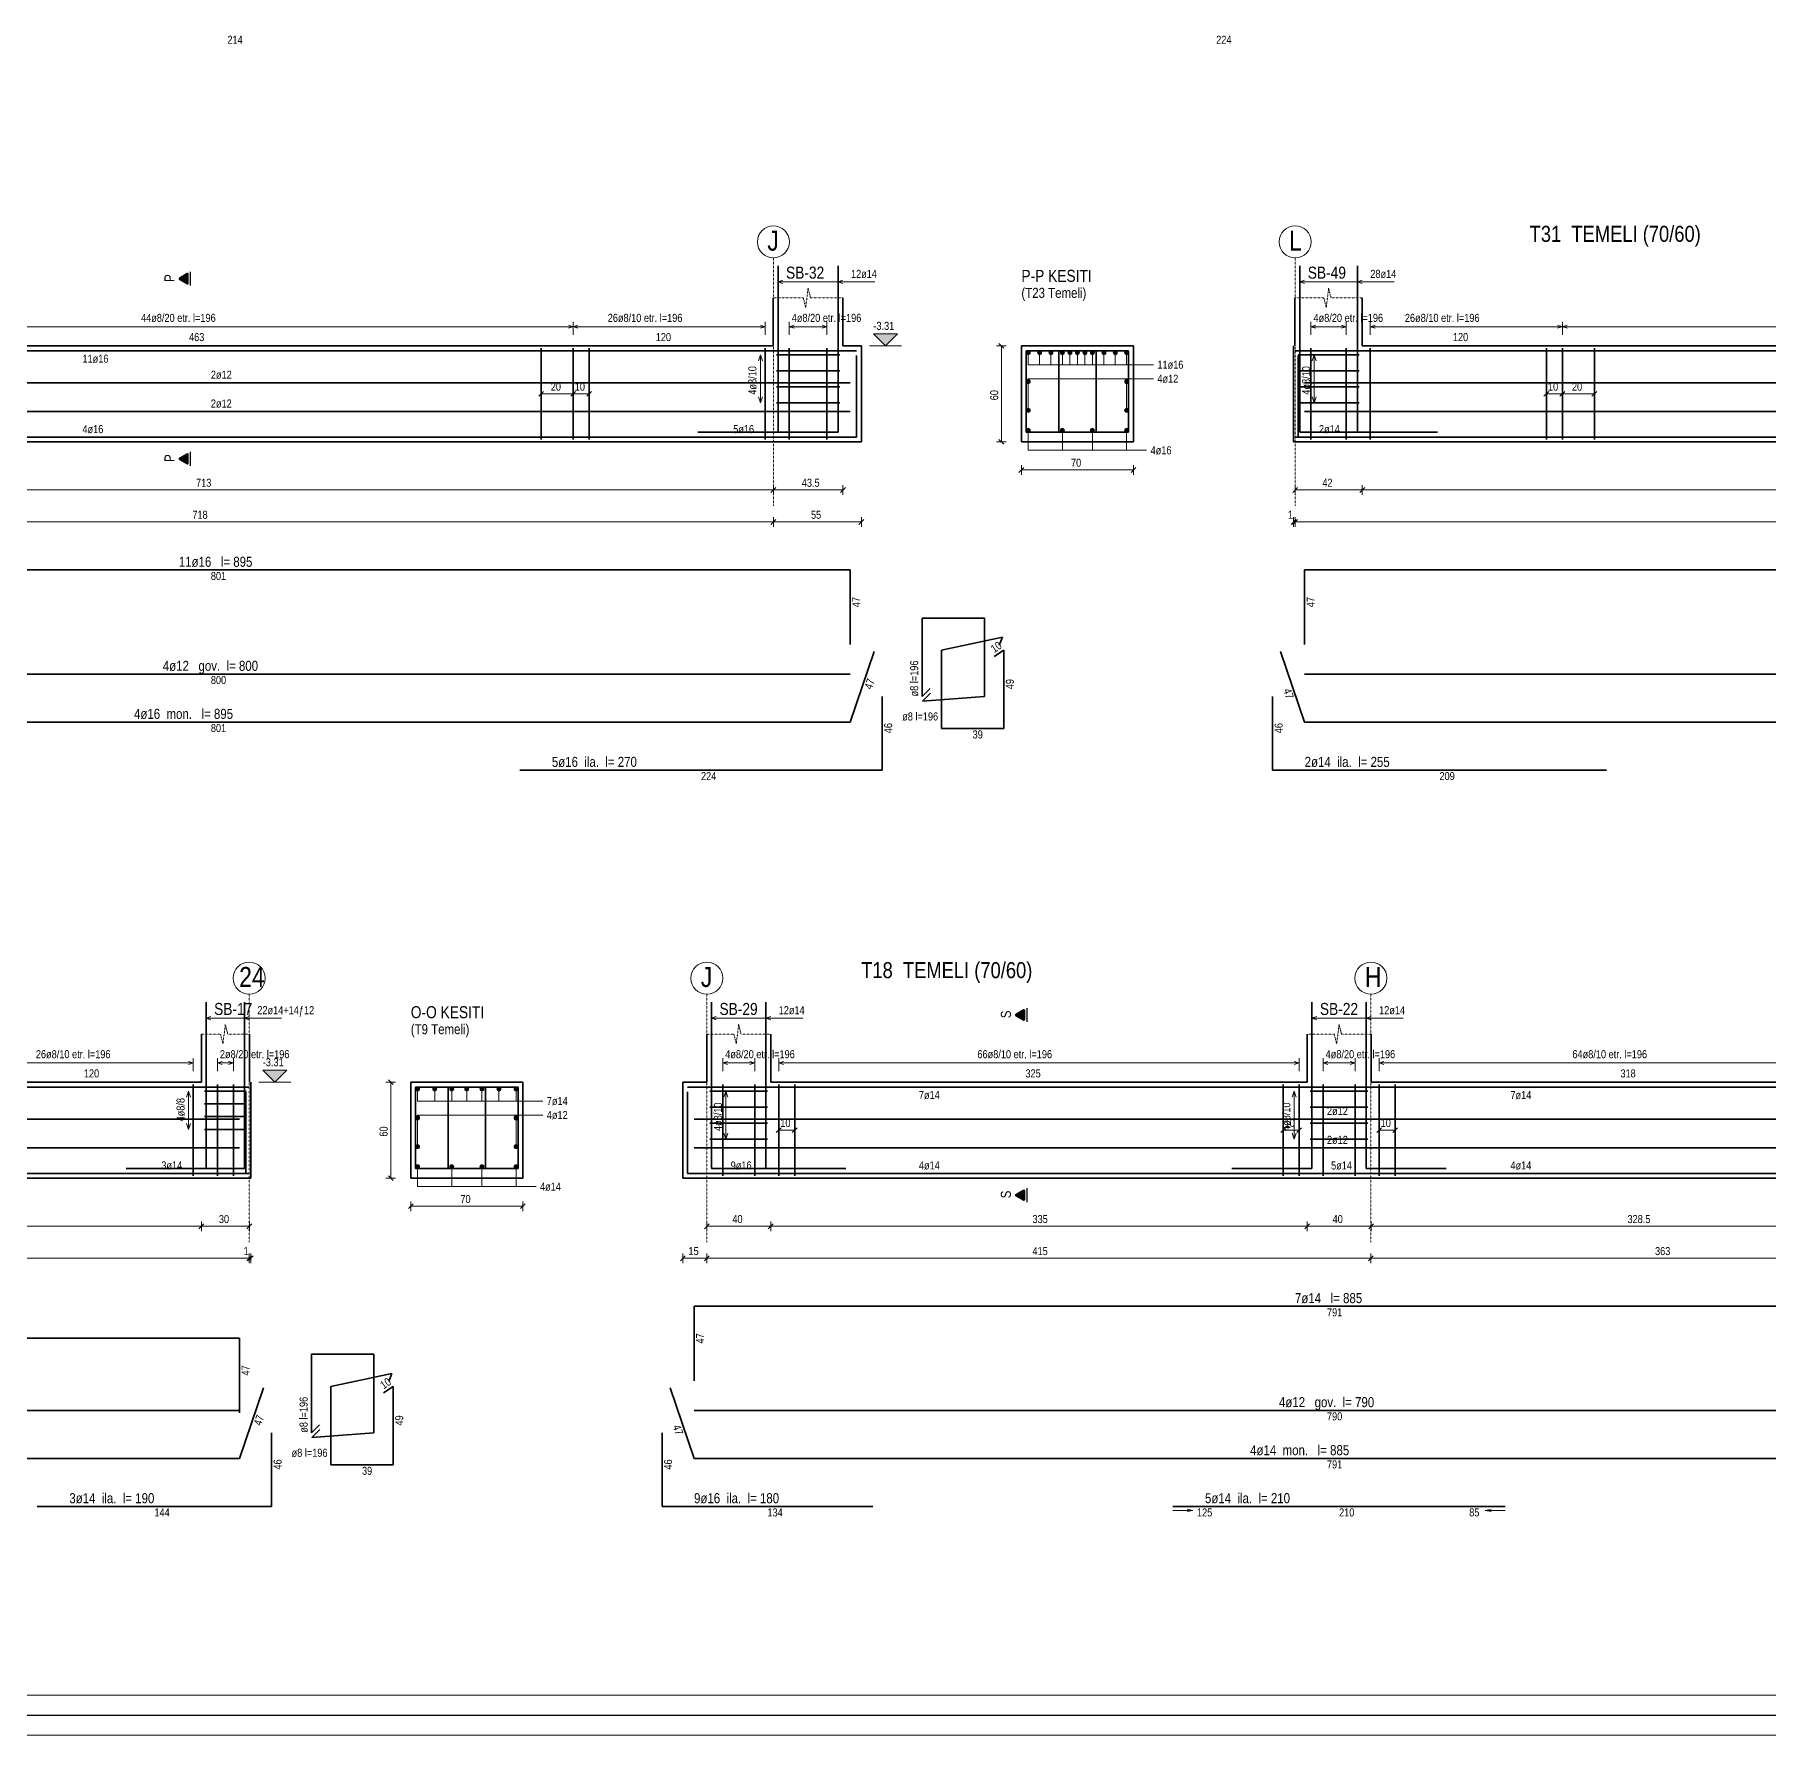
# Model space of a CAD drawing. Header units: millimetres. Extents: x -267 to 94375, y 6431 to 10838.
# Drawn here: x 29828 to 31994, y 6532 to 8657 of the extents above; entities that cross this region are included whole.
import ezdxf

# ---------------------------------------------------------------- set-up
doc = ezdxf.new("R2010")
doc.units = ezdxf.units.MM
doc.header["$LTSCALE"] = 0.0001
doc.linetypes.add('DASHED', pattern=[19.05, 12.7, -6.35])
for name, color, linetype, lineweight in [('AKS BALONU (BEYKENT)', 7, 'Continuous', 20), ('AKS CIZGISI (BEYKENT)', 252, 'DASHED', 20), ('AKS NO (BEYKENT)', 3, 'Continuous', 20), ('DONATI (BEYKENT)', 4, 'Continuous', 35), ('DONATI KESIT (BEYKENT)', 7, 'Continuous', 20), ('DONATI YAZISI (BEYKENT)', 3, 'Continuous', 20), ('FILIZ (BEYKENT)', 60, 'Continuous', 20), ('I.DONATI OKU (BEYKENT)', 160, 'Continuous', 20), ('KESIT ISMI (BEYKENT)', 6, 'Continuous', 20), ('KESIT SINIRI (BEYKENT)', 241, 'DASHED', 20), ('KESIT_(BEYKENT)', 151, 'Continuous', 25), ('KOLON ISMI (BEYKENT)', 91, 'Continuous', 20), ('KOT CIZGI (BEYKENT)', 120, 'Continuous', 20), ('KOT YAZI (BEYKENT)', 7, 'Continuous', 20), ('OLCU (BEYKENT)', 14, 'Continuous', 20), ('OLCU YAZISI (BEYKENT)', 7, 'Continuous', 20), ('REBAR_DET2', 1, 'Continuous', 20), ('SHEETSUMMARY-50', 152, 'Continuous', 20), ('SheetView', 40, 'Continuous', 20), ('SheetViewOut', 231, 'Continuous', 20), ('TEMEL (BEYKENT)', 2, 'Continuous', 35), ('TEMEL ISMI (BEYKENT)', 40, 'Continuous', 20)]:
    doc.layers.add(name, color=color, linetype=linetype, lineweight=lineweight)
doc.styles.add('KOT (BEYKENT)', font='')
doc.styles.add('OLCU (BEYKENT)', font='')
doc.styles.add('YAZI (BEYKENT)', font='')
doc.styles.get('KOT (BEYKENT)').set_extended_font_data('Bahnschrift Light Condensed')
doc.styles.get('OLCU (BEYKENT)').set_extended_font_data('Bahnschrift Light Condensed')
doc.styles.get('YAZI (BEYKENT)').set_extended_font_data('Bahnschrift Light Condensed')

msp = doc.modelspace()

# ---------------------------------------------------------------- hatches: boundary and pattern name
at = {"layer": 'DONATI KESIT (BEYKENT)', "lineweight": 30}
h = msp.add_hatch(color=256, dxfattribs=at)
h.dxf.hatch_style = 1
h.paths.add_polyline_path([(31066.94, 8259.33, 1), (31071.94, 8259.33, 1)])
h = msp.add_hatch(color=256, dxfattribs=at)
h.dxf.hatch_style = 1
h.paths.add_polyline_path([(31081.16, 8259.33, 1), (31086.16, 8259.33, 1)])
h = msp.add_hatch(color=256, dxfattribs=at)
h.dxf.hatch_style = 1
h.paths.add_polyline_path([(31095.39, 8259.33, 1), (31100.39, 8259.33, 1)])
h = msp.add_hatch(color=256, dxfattribs=at)
h.dxf.hatch_style = 1
h.paths.add_polyline_path([(31109.61, 8259.33, 1), (31114.61, 8259.33, 1)])
h = msp.add_hatch(color=256, dxfattribs=at)
h.dxf.hatch_style = 1
h.paths.add_polyline_path([(31119.03, 8259.33, 1), (31124.03, 8259.33, 1)])
h = msp.add_hatch(color=256, dxfattribs=at)
h.dxf.hatch_style = 1
h.paths.add_polyline_path([(31128.44, 8259.33, 1), (31133.44, 8259.33, 1)])
h = msp.add_hatch(color=256, dxfattribs=at)
h.dxf.hatch_style = 1
h.paths.add_polyline_path([(31137.86, 8259.33, 1), (31142.86, 8259.33, 1)])
h = msp.add_hatch(color=256, dxfattribs=at)
h.dxf.hatch_style = 1
h.paths.add_polyline_path([(31147.28, 8259.33, 1), (31152.28, 8259.33, 1)])
h = msp.add_hatch(color=256, dxfattribs=at)
h.dxf.hatch_style = 1
h.paths.add_polyline_path([(31161.49, 8259.33, 1), (31166.49, 8259.33, 1)])
h = msp.add_hatch(color=256, dxfattribs=at)
h.dxf.hatch_style = 1
h.paths.add_polyline_path([(31175.72, 8259.33, 1), (31180.72, 8259.33, 1)])
h = msp.add_hatch(color=256, dxfattribs=at)
h.dxf.hatch_style = 1
h.paths.add_polyline_path([(31189.94, 8259.33, 1), (31194.94, 8259.33, 1)])
h = msp.add_hatch(color=256, dxfattribs=at)
h.dxf.hatch_style = 1
h.paths.add_polyline_path([(31066.94, 8223.33, 1), (31071.94, 8223.33, 1)])
h = msp.add_hatch(color=256, dxfattribs=at)
h.dxf.hatch_style = 1
h.paths.add_polyline_path([(31189.94, 8223.33, 1), (31194.94, 8223.33, 1)])
h = msp.add_hatch(color=256, dxfattribs=at)
h.dxf.hatch_style = 1
h.paths.add_polyline_path([(31066.94, 8187.33, 1), (31071.94, 8187.33, 1)])
h = msp.add_hatch(color=256, dxfattribs=at)
h.dxf.hatch_style = 1
h.paths.add_polyline_path([(31189.94, 8187.33, 1), (31194.94, 8187.33, 1)])
h = msp.add_hatch(color=256, dxfattribs=at)
h.dxf.hatch_style = 1
h.paths.add_polyline_path([(31066.94, 8162.33, 1), (31071.94, 8162.33, 1)])
h = msp.add_hatch(color=256, dxfattribs=at)
h.dxf.hatch_style = 1
h.paths.add_polyline_path([(31109.61, 8162.33, 1), (31114.61, 8162.33, 1)])
h = msp.add_hatch(color=256, dxfattribs=at)
h.dxf.hatch_style = 1
h.paths.add_polyline_path([(31147.28, 8162.33, 1), (31152.28, 8162.33, 1)])
h = msp.add_hatch(color=256, dxfattribs=at)
h.dxf.hatch_style = 1
h.paths.add_polyline_path([(31189.94, 8162.33, 1), (31194.94, 8162.33, 1)])
h = msp.add_hatch(color=256, dxfattribs=at)
h.dxf.hatch_style = 1
h.paths.add_polyline_path([(30303.79, 7339.33, 1), (30308.79, 7339.33, 1)])
h = msp.add_hatch(color=256, dxfattribs=at)
h.dxf.hatch_style = 1
h.paths.add_polyline_path([(30325.12, 7339.33, 1), (30330.12, 7339.33, 1)])
h = msp.add_hatch(color=256, dxfattribs=at)
h.dxf.hatch_style = 1
h.paths.add_polyline_path([(30346.45, 7339.33, 1), (30351.45, 7339.33, 1)])
h = msp.add_hatch(color=256, dxfattribs=at)
h.dxf.hatch_style = 1
h.paths.add_polyline_path([(30365.29, 7339.33, 1), (30370.29, 7339.33, 1)])
h = msp.add_hatch(color=256, dxfattribs=at)
h.dxf.hatch_style = 1
h.paths.add_polyline_path([(30384.12, 7339.33, 1), (30389.12, 7339.33, 1)])
h = msp.add_hatch(color=256, dxfattribs=at)
h.dxf.hatch_style = 1
h.paths.add_polyline_path([(30405.45, 7339.33, 1), (30410.45, 7339.33, 1)])
h = msp.add_hatch(color=256, dxfattribs=at)
h.dxf.hatch_style = 1
h.paths.add_polyline_path([(30426.79, 7339.33, 1), (30431.79, 7339.33, 1)])
h = msp.add_hatch(color=256, dxfattribs=at)
h.dxf.hatch_style = 1
h.paths.add_polyline_path([(30303.79, 7303.33, 1), (30308.79, 7303.33, 1)])
h = msp.add_hatch(color=256, dxfattribs=at)
h.dxf.hatch_style = 1
h.paths.add_polyline_path([(30426.79, 7303.33, 1), (30431.79, 7303.33, 1)])
h = msp.add_hatch(color=256, dxfattribs=at)
h.dxf.hatch_style = 1
h.paths.add_polyline_path([(30303.79, 7267.33, 1), (30308.79, 7267.33, 1)])
h = msp.add_hatch(color=256, dxfattribs=at)
h.dxf.hatch_style = 1
h.paths.add_polyline_path([(30426.79, 7267.33, 1), (30431.79, 7267.33, 1)])
h = msp.add_hatch(color=256, dxfattribs=at)
h.dxf.hatch_style = 1
h.paths.add_polyline_path([(30303.79, 7242.33, 1), (30308.79, 7242.33, 1)])
h = msp.add_hatch(color=256, dxfattribs=at)
h.dxf.hatch_style = 1
h.paths.add_polyline_path([(30346.45, 7242.33, 1), (30351.45, 7242.33, 1)])
h = msp.add_hatch(color=256, dxfattribs=at)
h.dxf.hatch_style = 1
h.paths.add_polyline_path([(30384.12, 7242.33, 1), (30389.12, 7242.33, 1)])
h = msp.add_hatch(color=256, dxfattribs=at)
h.dxf.hatch_style = 1
h.paths.add_polyline_path([(30426.79, 7242.33, 1), (30431.79, 7242.33, 1)])
at = {"layer": 'KESIT_(BEYKENT)'}
h = msp.add_hatch(color=256, dxfattribs=at)
h.dxf.hatch_style = 1
h.paths.add_polyline_path([(30019.67, 8357.23, 0.5773503), (30018.17, 8358.1), (30008.67, 8352.61, 0.5773503), (30008.67, 8350.88), (30018.17, 8345.39, 0.5773503), (30019.67, 8346.26)])
h = msp.add_hatch(color=256, dxfattribs=at)
h.dxf.hatch_style = 1
h.paths.add_polyline_path([(30019.67, 8132.23, 0.5773503), (30018.17, 8133.1), (30008.67, 8127.61, 0.5773503), (30008.67, 8125.88), (30018.17, 8120.39, 0.5773503), (30019.67, 8121.26)])
h = msp.add_hatch(color=256, dxfattribs=at)
h.dxf.hatch_style = 1
h.paths.add_polyline_path([(31065.03, 7437.23, 0.5773503), (31063.53, 7438.1), (31054.03, 7432.61, 0.5773503), (31054.03, 7430.88), (31063.53, 7425.39, 0.5773503), (31065.03, 7426.26)])
h = msp.add_hatch(color=256, dxfattribs=at)
h.dxf.hatch_style = 1
h.paths.add_polyline_path([(31065.03, 7212.23, 0.5773503), (31063.53, 7213.1), (31054.03, 7207.61, 0.5773503), (31054.03, 7205.88), (31063.53, 7200.39, 0.5773503), (31065.03, 7201.26)])
at = {"layer": 'KOT CIZGI (BEYKENT)'}
for points in [[(30905.94, 8282.83), (30875.94, 8282.83), (30890.94, 8267.83)], [(30142.79, 7362.83), (30112.79, 7362.83), (30127.79, 7347.83)]]:
    msp.add_hatch(color=256, dxfattribs=at).paths.add_polyline_path(points)

# ---------------------------------------------------------------- linework, layer by layer
at = {"layer": 'AKS BALONU (BEYKENT)'}
for centre in [(30750.94, 8397.83), (31403.04, 8397.83), (30095.79, 7477.83), (30667.79, 7477.83), (31497.79, 7477.83)]:
    msp.add_circle(centre, 20, dxfattribs=at)
at = {"layer": 'AKS CIZGISI (BEYKENT)'}
for p, q in [((30750.94, 8377.83), (30750.94, 8067.83)), ((31403.04, 8377.83), (31403.04, 8067.83)), ((30095.79, 7457.83), (30095.79, 7147.83)), ((30667.79, 7457.83), (30667.79, 7147.83)), ((31497.79, 7457.83), (31497.79, 7147.83))]:
    msp.add_line(p, q, dxfattribs=at)
at = {"layer": 'DONATI (BEYKENT)'}
for p, q in [((30756.74, 8159.83), (30756.74, 8367.83)), ((30831.94, 8159.83), (30831.94, 8367.83)), ((31408.85, 8159.83), (31408.85, 8367.83)), ((31481.05, 8159.83), (31481.05, 8367.83)), ((29240.79, 8261.83), (30854.94, 8261.83)), ((30460.74, 8264.83), (30460.74, 8150.83)), ((30500.74, 8264.83), (30500.74, 8150.83)), ((30520.74, 8264.83), (30520.74, 8150.83)), ((30740.74, 8264.83), (30740.74, 8150.83)), ((30754.74, 8256.83), (30833.94, 8256.83)), ((30770.74, 8264.83), (30770.74, 8150.83)), ((30817.94, 8264.83), (30817.94, 8150.83)), ((30854.94, 8153.83), (30854.94, 8255.83)), ((31066.94, 8261.83), (31194.94, 8261.83)), ((31066.94, 8159.83), (31066.94, 8261.83)), ((31107.57, 8159.83), (31107.57, 8261.83)), ((31154.19, 8159.83), (31154.19, 8261.83)), ((31194.94, 8261.83), (31194.94, 8159.83)), ((31403.04, 8261.83), (32971.18, 8261.83)), ((31406.85, 8256.83), (31483.05, 8256.83)), ((31406.94, 8153.83), (31406.94, 8255.83)), ((31422.85, 8264.83), (31422.85, 8150.83)), ((31467.05, 8264.83), (31467.05, 8150.83)), ((31497.05, 8264.83), (31497.05, 8150.83)), ((31717.04, 8264.83), (31717.04, 8150.83)), ((31737.05, 8264.83), (31737.05, 8150.83)), ((31777.05, 8264.83), (31777.05, 8150.83)), ((30754.74, 8236.83), (30833.94, 8236.83)), ((31406.85, 8236.83), (31483.05, 8236.83)), ((29248.79, 8221.83), (30846.94, 8221.83)), ((30754.74, 8216.83), (30833.94, 8216.83)), ((31406.85, 8216.83), (31483.05, 8216.83)), ((31414.94, 8221.83), (32963.18, 8221.83)), ((30754.74, 8196.83), (30833.94, 8196.83)), ((31406.85, 8196.83), (31483.05, 8196.83)), ((29248.79, 8185.83), (30846.94, 8185.83)), ((31414.94, 8185.83), (32963.18, 8185.83)), ((29240.79, 8153.83), (30854.94, 8153.83)), ((30656.74, 8159.83), (30831.94, 8159.83)), ((31194.94, 8159.83), (31066.94, 8159.83)), ((31403.04, 8153.83), (32971.18, 8153.83)), ((31581.05, 8159.83), (31408.85, 8159.83)), ((29248.79, 7987.83), (30846.94, 7987.83)), ((30846.94, 7987.83), (30846.94, 7894.75)), ((31414.94, 7987.83), (31414.94, 7894.75)), ((31414.94, 7987.83), (32963.18, 7987.83)), ((30936.94, 7927.83), (30936.94, 7829.83)), ((30936.94, 7927.83), (31014.94, 7927.83)), ((31014.94, 7829.83), (31014.94, 7927.83)), ((30960.94, 7887.83), (31037.35, 7903.83)), ((30960.94, 7887.83), (30960.94, 7789.83)), ((31026.94, 7879.83), (31038.94, 7887.83)), ((31033.35, 7893.83), (31037.35, 7903.83)), ((31038.94, 7789.83), (31038.94, 7887.83)), ((30846.94, 7797.83), (30876.94, 7885.94)), ((31384.94, 7885.94), (31414.94, 7797.83)), ((29248.79, 7857.83), (30846.94, 7857.83)), ((31414.94, 7857.83), (32963.18, 7857.83)), ((30886.94, 7829.83), (30886.94, 7737.83)), ((30946.94, 7839.83), (30936.94, 7829.83)), ((30947.17, 7833.83), (30937.17, 7823.83)), ((31014.94, 7829.83), (30937.17, 7823.83)), ((31374.94, 7829.83), (31374.94, 7737.83)), ((29248.79, 7797.83), (30846.94, 7797.83)), ((31038.94, 7789.83), (30960.94, 7789.83)), ((31414.94, 7797.83), (32963.18, 7797.83)), ((30886.94, 7737.83), (30434.08, 7737.83)), ((31374.94, 7737.83), (31792.03, 7737.83)), ((30041.99, 7239.83), (30041.99, 7447.83)), ((30089.99, 7239.83), (30089.99, 7447.83)), ((30673.59, 7239.83), (30673.59, 7447.83)), ((30741.59, 7239.83), (30741.59, 7447.83)), ((31423.99, 7239.83), (31423.99, 7447.83)), ((31491.99, 7239.83), (31491.99, 7447.83)), ((27921.11, 7341.83), (30095.79, 7341.83)), ((30025.99, 7344.83), (30025.99, 7230.83)), ((30039.99, 7336.83), (30091.99, 7336.83)), ((30055.99, 7344.83), (30055.99, 7230.83)), ((30075.99, 7344.83), (30075.99, 7230.83)), ((30091.79, 7233.83), (30091.79, 7335.83)), ((30303.79, 7341.83), (30431.79, 7341.83)), ((30303.79, 7239.83), (30303.79, 7341.83)), ((30344.41, 7239.83), (30344.41, 7341.83)), ((30391.04, 7239.83), (30391.04, 7341.83)), ((30431.79, 7341.83), (30431.79, 7239.83)), ((30643.79, 7341.83), (32241.93, 7341.83)), ((30643.79, 7233.83), (30643.79, 7335.83)), ((30671.59, 7336.83), (30743.59, 7336.83)), ((30687.59, 7344.83), (30687.59, 7230.83)), ((30727.59, 7344.83), (30727.59, 7230.83)), ((30757.59, 7344.83), (30757.59, 7230.83)), ((30777.59, 7344.83), (30777.59, 7230.83)), ((31387.99, 7344.83), (31387.99, 7230.83)), ((31407.99, 7344.83), (31407.99, 7230.83)), ((31421.99, 7336.83), (31493.99, 7336.83)), ((31437.99, 7344.83), (31437.99, 7230.83)), ((31477.99, 7344.83), (31477.99, 7230.83)), ((31507.99, 7344.83), (31507.99, 7230.83)), ((31527.99, 7344.83), (31527.99, 7230.83)), ((30039.99, 7320.83), (30091.99, 7320.83)), ((30039.99, 7304.83), (30091.99, 7304.83)), ((30671.59, 7316.83), (30743.59, 7316.83)), ((31421.99, 7316.83), (31493.99, 7316.83)), ((27929.11, 7301.83), (30083.79, 7301.83)), ((30039.99, 7288.83), (30091.99, 7288.83)), ((30651.79, 7301.83), (32233.93, 7301.83)), ((30671.59, 7296.83), (30743.59, 7296.83)), ((31421.99, 7296.83), (31493.99, 7296.83)), ((27929.11, 7265.83), (30083.79, 7265.83)), ((30651.79, 7265.83), (32233.93, 7265.83)), ((30671.59, 7276.83), (30743.59, 7276.83)), ((31421.99, 7276.83), (31493.99, 7276.83)), ((29941.99, 7239.83), (30089.99, 7239.83)), ((30431.79, 7239.83), (30303.79, 7239.83)), ((30841.59, 7239.83), (30673.59, 7239.83)), ((31323.99, 7239.83), (31423.99, 7239.83)), ((31591.99, 7239.83), (31491.99, 7239.83)), ((27921.11, 7233.83), (30095.79, 7233.83)), ((30643.79, 7233.83), (32241.93, 7233.83)), ((30651.79, 7067.83), (30651.79, 6974.75)), ((30651.79, 7067.83), (32233.93, 7067.83)), ((28940, 7027.83), (30083.79, 7027.83)), ((30083.79, 7027.83), (30083.79, 6934.75)), ((30173.79, 7007.83), (30173.79, 6909.83)), ((30173.79, 7007.83), (30251.79, 7007.83)), ((30251.79, 6909.83), (30251.79, 7007.83)), ((30197.79, 6967.83), (30274.2, 6983.83)), ((30270.2, 6973.83), (30274.2, 6983.83)), ((30083.79, 6877.83), (30113.79, 6965.94)), ((30197.79, 6967.83), (30197.79, 6869.83)), ((30263.79, 6959.83), (30275.79, 6967.83)), ((30275.79, 6869.83), (30275.79, 6967.83)), ((30621.79, 6965.94), (30651.79, 6877.83)), ((27929.11, 6937.83), (30083.79, 6937.83)), ((30651.79, 6937.83), (32233.93, 6937.83)), ((30183.79, 6919.83), (30173.79, 6909.83)), ((30184.02, 6913.83), (30174.02, 6903.83)), ((30123.79, 6909.83), (30123.79, 6817.83)), ((30251.79, 6909.83), (30174.02, 6903.83)), ((30611.79, 6909.83), (30611.79, 6817.83)), ((27929.11, 6877.83), (30083.79, 6877.83)), ((30275.79, 6869.83), (30197.79, 6869.83)), ((30651.79, 6877.83), (32233.93, 6877.83)), ((30123.79, 6817.83), (29830.99, 6817.83)), ((30611.79, 6817.83), (30875.19, 6817.83)), ((31250.39, 6817.83), (31665.59, 6817.83))]:
    msp.add_line(p, q, dxfattribs=at)
at = {"layer": 'DONATI KESIT (BEYKENT)'}
for centre in [(31069.44, 8259.33), (31083.66, 8259.33), (31097.89, 8259.33), (31112.11, 8259.33), (31121.53, 8259.33), (31130.94, 8259.33), (31140.36, 8259.33), (31149.78, 8259.33), (31163.99, 8259.33), (31178.22, 8259.33), (31192.44, 8259.33), (31069.44, 8223.33), (31192.44, 8223.33), (31069.44, 8187.33), (31192.44, 8187.33), (31069.44, 8162.33), (31112.11, 8162.33), (31149.78, 8162.33), (31192.44, 8162.33), (30306.29, 7339.33), (30327.62, 7339.33), (30348.95, 7339.33), (30367.79, 7339.33), (30386.62, 7339.33), (30407.95, 7339.33), (30429.29, 7339.33), (30306.29, 7303.33), (30429.29, 7303.33), (30306.29, 7267.33), (30429.29, 7267.33), (30306.29, 7242.33), (30348.95, 7242.33), (30386.62, 7242.33), (30429.29, 7242.33)]:
    msp.add_circle(centre, 2.5, dxfattribs=at)
at = {"layer": 'I.DONATI OKU (BEYKENT)'}
for p, q in [((30756.74, 8347.83), (30762.74, 8349.83)), ((30756.74, 8347.83), (30877.94, 8347.83)), ((30756.74, 8347.83), (30762.74, 8345.83)), ((30831.94, 8347.83), (30837.94, 8349.83)), ((30831.94, 8347.83), (30837.94, 8345.83)), ((31408.85, 8347.83), (31414.85, 8349.83)), ((31408.85, 8347.83), (31527.04, 8347.83)), ((31408.85, 8347.83), (31414.85, 8345.83)), ((31481.05, 8347.83), (31487.04, 8349.83)), ((31481.05, 8347.83), (31487.04, 8345.83)), ((29334.11, 8291.83), (30740.74, 8291.83)), ((30494.74, 8293.83), (30506.74, 8289.83)), ((30494.74, 8289.83), (30506.74, 8293.83)), ((30500.74, 8297.83), (30500.74, 8281.83)), ((30740.74, 8291.83), (30734.74, 8293.83)), ((30740.74, 8291.83), (30734.74, 8289.83)), ((30740.74, 8297.83), (30740.74, 8281.83)), ((30770.74, 8297.83), (30770.74, 8281.83)), ((30770.74, 8291.83), (30776.74, 8293.83)), ((30770.74, 8291.83), (30817.94, 8291.83)), ((30770.74, 8291.83), (30776.74, 8289.83)), ((30817.94, 8291.83), (30811.94, 8293.83)), ((30817.94, 8291.83), (30811.94, 8289.83)), ((30817.94, 8297.83), (30817.94, 8281.83)), ((31422.85, 8297.83), (31422.85, 8281.83)), ((31422.85, 8291.83), (31428.85, 8293.83)), ((31422.85, 8291.83), (31467.05, 8291.83)), ((31422.85, 8291.83), (31428.85, 8289.83)), ((31467.05, 8291.83), (31461.05, 8293.83)), ((31467.05, 8291.83), (31461.05, 8289.83)), ((31467.05, 8297.83), (31467.05, 8281.83)), ((31497.05, 8297.83), (31497.05, 8281.83)), ((31497.05, 8291.83), (31503.04, 8293.83)), ((31497.05, 8291.83), (32856.98, 8291.83)), ((31497.05, 8291.83), (31503.04, 8289.83)), ((31731.04, 8293.83), (31743.04, 8289.83)), ((31731.04, 8289.83), (31743.04, 8293.83)), ((31737.05, 8297.83), (31737.05, 8281.83)), ((30734.74, 8256.83), (30732.24, 8249.33)), ((30734.74, 8256.83), (30734.74, 8196.83)), ((30734.74, 8256.83), (30737.24, 8249.33)), ((31069.44, 8259.33), (31069.44, 8244.33)), ((31083.66, 8259.33), (31083.66, 8244.33)), ((31097.89, 8259.33), (31097.89, 8244.33)), ((31112.11, 8259.33), (31112.11, 8244.33)), ((31121.53, 8259.33), (31121.53, 8244.33)), ((31130.94, 8259.33), (31130.94, 8244.33)), ((31140.36, 8259.33), (31140.36, 8244.33)), ((31149.78, 8259.33), (31149.78, 8244.33)), ((31163.99, 8259.33), (31163.99, 8244.33)), ((31178.22, 8259.33), (31178.22, 8244.33)), ((31192.44, 8259.33), (31192.44, 8244.33)), ((31426.85, 8256.83), (31424.35, 8249.33)), ((31426.85, 8256.83), (31426.85, 8196.83)), ((31426.85, 8256.83), (31429.34, 8249.33)), ((31069.44, 8244.33), (31225.94, 8244.33)), ((31069.44, 8187.33), (31069.44, 8226.83)), ((31069.44, 8226.83), (31225.94, 8226.83)), ((31192.44, 8187.33), (31192.44, 8226.83)), ((30734.74, 8196.83), (30732.24, 8204.33)), ((30734.74, 8196.83), (30737.24, 8204.33)), ((31426.85, 8196.83), (31424.35, 8204.33)), ((31426.85, 8196.83), (31429.34, 8204.33)), ((31069.44, 8162.33), (31069.44, 8137.33)), ((31112.11, 8162.33), (31112.11, 8137.33)), ((31149.78, 8162.33), (31149.78, 8137.33)), ((31192.44, 8162.33), (31192.44, 8137.33)), ((31069.44, 8137.33), (31217.44, 8137.33)), ((30041.99, 7427.83), (30047.99, 7429.83)), ((30041.99, 7427.83), (30135.99, 7427.83)), ((30041.99, 7427.83), (30047.99, 7425.83)), ((30089.99, 7427.83), (30095.99, 7429.83)), ((30089.99, 7427.83), (30095.99, 7425.83)), ((30673.59, 7427.83), (30679.59, 7429.83)), ((30673.59, 7427.83), (30787.59, 7427.83)), ((30673.59, 7427.83), (30679.59, 7425.83)), ((30741.59, 7427.83), (30747.59, 7429.83)), ((30741.59, 7427.83), (30747.59, 7425.83)), ((31423.99, 7427.83), (31429.99, 7429.83)), ((31423.99, 7427.83), (31537.99, 7427.83)), ((31423.99, 7427.83), (31429.99, 7425.83)), ((31491.99, 7427.83), (31497.99, 7429.83)), ((31491.99, 7427.83), (31497.99, 7425.83)), ((29066, 7371.83), (30025.99, 7371.83)), ((30025.99, 7371.83), (30019.99, 7373.83)), ((30025.99, 7371.83), (30019.99, 7369.83)), ((30025.99, 7377.83), (30025.99, 7361.83)), ((30055.99, 7377.83), (30055.99, 7361.83)), ((30055.99, 7371.83), (30061.99, 7373.83)), ((30055.99, 7371.83), (30075.99, 7371.83)), ((30055.99, 7371.83), (30061.99, 7369.83)), ((30075.99, 7371.83), (30069.99, 7373.83)), ((30075.99, 7371.83), (30069.99, 7369.83)), ((30075.99, 7377.83), (30075.99, 7361.83)), ((30687.59, 7377.83), (30687.59, 7361.83)), ((30687.59, 7371.83), (30693.59, 7373.83)), ((30687.59, 7371.83), (30727.59, 7371.83)), ((30687.59, 7371.83), (30693.59, 7369.83)), ((30727.59, 7371.83), (30721.59, 7373.83)), ((30727.59, 7371.83), (30721.59, 7369.83)), ((30727.59, 7377.83), (30727.59, 7361.83)), ((30757.59, 7377.83), (30757.59, 7361.83)), ((30757.59, 7371.83), (30763.59, 7373.83)), ((30757.59, 7371.83), (31407.99, 7371.83)), ((30757.59, 7371.83), (30763.59, 7369.83)), ((31407.99, 7371.83), (31401.99, 7373.83)), ((31407.99, 7371.83), (31401.99, 7369.83)), ((31407.99, 7377.83), (31407.99, 7361.83)), ((31437.99, 7377.83), (31437.99, 7361.83)), ((31437.99, 7371.83), (31443.99, 7373.83)), ((31437.99, 7371.83), (31477.99, 7371.83)), ((31437.99, 7371.83), (31443.99, 7369.83)), ((31477.99, 7371.83), (31471.99, 7373.83)), ((31477.99, 7371.83), (31471.99, 7369.83)), ((31477.99, 7377.83), (31477.99, 7361.83)), ((31507.99, 7377.83), (31507.99, 7361.83)), ((31507.99, 7371.83), (31513.99, 7373.83)), ((31507.99, 7371.83), (32144.93, 7371.83)), ((31507.99, 7371.83), (31513.99, 7369.83)), ((30019.99, 7336.83), (30017.49, 7329.33)), ((30019.99, 7336.83), (30019.99, 7288.83)), ((30019.99, 7336.83), (30022.49, 7329.33)), ((30306.29, 7339.33), (30306.29, 7324.33)), ((30306.29, 7324.33), (30462.79, 7324.33)), ((30327.62, 7339.33), (30327.62, 7324.33)), ((30348.95, 7339.33), (30348.95, 7324.33)), ((30367.79, 7339.33), (30367.79, 7324.33)), ((30386.62, 7339.33), (30386.62, 7324.33)), ((30407.95, 7339.33), (30407.95, 7324.33)), ((30429.29, 7339.33), (30429.29, 7324.33)), ((30691.59, 7336.83), (30689.09, 7329.33)), ((30691.59, 7336.83), (30691.59, 7276.83)), ((30691.59, 7336.83), (30694.09, 7329.33)), ((31401.99, 7336.83), (31399.49, 7329.33)), ((31401.99, 7336.83), (31401.99, 7276.83)), ((31401.99, 7336.83), (31404.49, 7329.33)), ((30306.29, 7267.33), (30306.29, 7306.83)), ((30306.29, 7306.83), (30462.79, 7306.83)), ((30429.29, 7267.33), (30429.29, 7306.83)), ((30019.99, 7288.83), (30017.49, 7296.33)), ((30019.99, 7288.83), (30022.49, 7296.33)), ((30691.59, 7276.83), (30689.09, 7284.33)), ((30691.59, 7276.83), (30694.09, 7284.33)), ((31401.99, 7276.83), (31399.49, 7284.33)), ((31401.99, 7276.83), (31404.49, 7284.33)), ((30306.29, 7242.33), (30306.29, 7217.33)), ((30348.95, 7242.33), (30348.95, 7217.33)), ((30386.62, 7242.33), (30386.62, 7217.33)), ((30429.29, 7242.33), (30429.29, 7217.33)), ((30306.29, 7217.33), (30454.29, 7217.33))]:
    msp.add_line(p, q, dxfattribs=at)
at = {"layer": 'KESIT SINIRI (BEYKENT)'}
for p, q in [((30750.74, 8327.83), (30788.34, 8327.83)), ((30788.34, 8327.83), (30791.34, 8315.83)), ((30791.34, 8315.83), (30794.34, 8339.83)), ((30794.34, 8339.83), (30797.34, 8327.83)), ((30797.34, 8327.83), (30837.94, 8327.83)), ((31402.84, 8327.83), (31438.95, 8327.83)), ((31438.95, 8327.83), (31441.95, 8315.83)), ((31441.95, 8315.83), (31444.94, 8339.83)), ((31444.94, 8339.83), (31447.95, 8327.83)), ((31447.95, 8327.83), (31487.04, 8327.83)), ((30062.99, 7395.83), (30065.99, 7419.83)), ((30065.99, 7419.83), (30068.99, 7407.83)), ((30704.59, 7395.83), (30707.59, 7419.83)), ((30707.59, 7419.83), (30710.59, 7407.83)), ((31454.99, 7395.83), (31457.99, 7419.83)), ((31457.99, 7419.83), (31460.99, 7407.83)), ((30035.99, 7407.83), (30059.99, 7407.83)), ((30059.99, 7407.83), (30062.99, 7395.83)), ((30068.99, 7407.83), (30095.99, 7407.83)), ((30667.59, 7407.83), (30701.59, 7407.83)), ((30701.59, 7407.83), (30704.59, 7395.83)), ((30710.59, 7407.83), (30747.59, 7407.83)), ((31417.99, 7407.83), (31451.99, 7407.83)), ((31451.99, 7407.83), (31454.99, 7395.83)), ((31460.99, 7407.83), (31497.99, 7407.83))]:
    msp.add_line(p, q, dxfattribs=at)
at = {"layer": 'KESIT_(BEYKENT)'}
for p, q in [((30022.17, 8360.41), (30022.17, 8343.09)), ((30022.17, 8135.41), (30022.17, 8118.09)), ((31067.53, 7440.41), (31067.53, 7423.09)), ((31067.53, 7215.41), (31067.53, 7198.08))]:
    msp.add_line(p, q, dxfattribs=at)
at = {"layer": 'KESIT_(BEYKENT)', "flags": 128}
for points in [[(30018.17, 8358.1), (30008.67, 8352.61, 0.5773503), (30008.67, 8350.88), (30018.17, 8345.39, 0.5773503), (30019.67, 8346.26), (30019.67, 8357.23, 0.5773503)], [(30018.17, 8133.1), (30008.67, 8127.61, 0.5773503), (30008.67, 8125.88), (30018.17, 8120.39, 0.5773503), (30019.67, 8121.26), (30019.67, 8132.23, 0.5773503)], [(31063.53, 7438.1), (31054.03, 7432.61, 0.5773503), (31054.03, 7430.88), (31063.53, 7425.39, 0.5773503), (31065.03, 7426.26), (31065.03, 7437.23, 0.5773503)], [(31063.53, 7213.1), (31054.03, 7207.61, 0.5773503), (31054.03, 7205.88), (31063.53, 7200.39, 0.5773503), (31065.03, 7201.26), (31065.03, 7212.23, 0.5773503)]]:
    msp.add_lwpolyline(points, format="xyb", close=True, dxfattribs=at)
at = {"layer": 'KOT CIZGI (BEYKENT)'}
for p, q in [((30875.94, 8282.83), (30905.94, 8282.83)), ((30890.94, 8267.83), (30875.94, 8282.83)), ((30890.94, 8267.83), (30905.94, 8282.83)), ((30870.94, 8267.83), (30910.94, 8267.83)), ((30107.79, 7347.83), (30147.79, 7347.83)), ((30112.79, 7362.83), (30142.79, 7362.83)), ((30127.79, 7347.83), (30112.79, 7362.83)), ((30127.79, 7347.83), (30142.79, 7362.83))]:
    msp.add_line(p, q, dxfattribs=at)
at = {"layer": 'OLCU (BEYKENT)'}
for p, q in [((31029.94, 8267.83), (31041.94, 8267.83)), ((31038.94, 8264.83), (31032.94, 8270.83)), ((31035.94, 8147.83), (31035.94, 8267.83)), ((30460.74, 8213.83), (30460.74, 8201.83)), ((30500.74, 8213.83), (30500.74, 8201.83)), ((31717.04, 8213.83), (31717.04, 8201.83)), ((31737.05, 8213.83), (31737.05, 8201.83)), ((30463.74, 8210.83), (30457.74, 8204.83)), ((30460.74, 8207.83), (30520.74, 8207.83)), ((30503.74, 8210.83), (30497.74, 8204.83)), ((30517.74, 8204.83), (30523.74, 8210.83)), ((31720.05, 8210.83), (31714.05, 8204.83)), ((31717.04, 8207.83), (31777.05, 8207.83)), ((31740.04, 8210.83), (31734.05, 8204.83)), ((31774.05, 8204.83), (31780.04, 8210.83)), ((31029.94, 8147.83), (31041.94, 8147.83)), ((31032.94, 8150.83), (31038.94, 8144.83)), ((31063.94, 8115.83), (31057.94, 8109.83)), ((31060.94, 8118.83), (31060.94, 8106.83)), ((31060.94, 8112.83), (31200.94, 8112.83)), ((31203.94, 8115.83), (31197.94, 8109.83)), ((31200.94, 8118.83), (31200.94, 8106.83)), ((29236.91, 8087.83), (30750.74, 8087.83)), ((30753.94, 8090.83), (30747.94, 8084.83)), ((30750.94, 8093.83), (30750.94, 8081.83)), ((30750.94, 8087.83), (30837.94, 8087.83)), ((30840.94, 8090.83), (30834.94, 8084.83)), ((30837.94, 8093.83), (30837.94, 8081.83)), ((31406.05, 8090.83), (31400.05, 8084.83)), ((31403.04, 8093.83), (31403.04, 8081.83)), ((31403.04, 8087.83), (32866.98, 8087.83)), ((31490.05, 8090.83), (31484.05, 8084.83)), ((31487.04, 8093.83), (31487.04, 8081.83)), ((29234.79, 8047.83), (30860.94, 8047.83)), ((30753.94, 8050.83), (30747.94, 8044.83)), ((30750.94, 8053.83), (30750.94, 8041.83)), ((30863.94, 8050.83), (30857.94, 8044.83)), ((30860.94, 8053.83), (30860.94, 8041.83)), ((31403.94, 8050.83), (31397.94, 8044.83)), ((31406.05, 8050.83), (31400.05, 8044.83)), ((31400.94, 8053.83), (31400.94, 8041.83)), ((31400.94, 8047.83), (32977.18, 8047.83)), ((31403.04, 8053.83), (31403.04, 8041.83)), ((30266.79, 7347.83), (30278.79, 7347.83)), ((30275.79, 7344.83), (30269.79, 7350.83)), ((30272.79, 7227.83), (30272.79, 7347.83)), ((30760.59, 7290.83), (30754.59, 7284.83)), ((30757.59, 7293.83), (30757.59, 7281.83)), ((30757.59, 7287.83), (30777.59, 7287.83)), ((30774.59, 7284.83), (30780.59, 7290.83)), ((31390.99, 7290.83), (31384.99, 7284.83)), ((31387.99, 7293.83), (31387.99, 7281.83)), ((31387.99, 7287.83), (31407.99, 7287.83)), ((31404.99, 7284.83), (31410.99, 7290.83)), ((31510.99, 7290.83), (31504.99, 7284.83)), ((31507.99, 7293.83), (31507.99, 7281.83)), ((31507.99, 7287.83), (31527.99, 7287.83)), ((31524.99, 7284.83), (31530.99, 7290.83)), ((30266.79, 7227.83), (30278.79, 7227.83)), ((30269.79, 7230.83), (30275.79, 7224.83)), ((30300.79, 7195.83), (30294.79, 7189.83)), ((30297.79, 7198.83), (30297.79, 7186.83)), ((30440.79, 7195.83), (30434.79, 7189.83)), ((30437.79, 7198.83), (30437.79, 7186.83)), ((30035.99, 7173.83), (30035.99, 7161.83)), ((30095.99, 7173.83), (30095.99, 7161.83)), ((30297.79, 7192.83), (30437.79, 7192.83)), ((30667.79, 7173.83), (30667.79, 7161.83)), ((30747.59, 7173.83), (30747.59, 7161.83)), ((31417.99, 7173.83), (31417.99, 7161.83)), ((31497.99, 7173.83), (31497.99, 7161.83)), ((29056, 7167.83), (30095.79, 7167.83)), ((30038.99, 7170.83), (30032.99, 7164.83)), ((30098.99, 7170.83), (30092.99, 7164.83)), ((30670.79, 7170.83), (30664.79, 7164.83)), ((30667.79, 7167.83), (31497.79, 7167.83)), ((30750.59, 7170.83), (30744.59, 7164.83)), ((31420.99, 7170.83), (31414.99, 7164.83)), ((31500.99, 7170.83), (31494.99, 7164.83)), ((31497.99, 7167.83), (32226.33, 7167.83)), ((30098.79, 7130.83), (30092.79, 7124.83)), ((30100.79, 7130.83), (30094.79, 7124.83)), ((30095.79, 7133.83), (30095.79, 7121.83)), ((30097.79, 7133.83), (30097.79, 7121.83)), ((30640.79, 7130.83), (30634.79, 7124.83)), ((30637.79, 7133.83), (30637.79, 7121.83)), ((30670.79, 7130.83), (30664.79, 7124.83)), ((30667.79, 7133.83), (30667.79, 7121.83)), ((31500.79, 7130.83), (31494.79, 7124.83)), ((31497.79, 7133.83), (31497.79, 7121.83)), ((27915.11, 7127.83), (30097.79, 7127.83)), ((30637.79, 7127.83), (32247.93, 7127.83))]:
    msp.add_line(p, q, dxfattribs=at)
at = {"layer": 'REBAR_DET2'}
for p, q in [((31250.39, 6812.83), (31275.39, 6812.83)), ((31275.39, 6812.83), (31268.03, 6814.29)), ((31275.39, 6812.83), (31268.03, 6811.37)), ((31640.59, 6812.83), (31647.94, 6814.29)), ((31665.59, 6812.83), (31640.59, 6812.83)), ((31640.59, 6812.83), (31647.94, 6811.37))]:
    msp.add_line(p, q, dxfattribs=at)
at = {"layer": 'SHEETSUMMARY-50', "const_width": 2, "flags": 128}
msp.add_lwpolyline([(9013.61, 6556.81), (39480.33, 6556.81), (39480.33, 10706.81), (9013.61, 10706.81)], close=True, dxfattribs=at)
at = {"layer": 'SheetView'}
msp.add_lwpolyline([(9038.61, 6581.81), (38855.33, 6581.81), (38855.33, 10681.81), (9038.61, 10681.81)], close=True, dxfattribs=at)
at = {"layer": 'SheetViewOut'}
msp.add_lwpolyline([(8988.61, 6531.81), (39505.33, 6531.81), (39505.33, 10731.81), (8988.61, 10731.81)], close=True, dxfattribs=at)
at = {"layer": 'TEMEL (BEYKENT)'}
for p, q in [((30750.74, 8267.83), (30750.74, 8327.83)), ((30837.94, 8327.83), (30837.94, 8267.83)), ((31402.84, 8327.83), (31402.84, 8267.83)), ((31487.04, 8327.83), (31487.04, 8267.83)), ((29324.11, 8267.83), (30750.74, 8267.83)), ((30860.94, 8267.83), (30837.94, 8267.83)), ((30860.94, 8267.83), (30860.94, 8147.83)), ((31200.94, 8267.83), (31060.94, 8267.83)), ((31060.94, 8267.83), (31060.94, 8147.83)), ((31200.94, 8147.83), (31200.94, 8267.83)), ((31400.94, 8267.83), (31400.94, 8147.83)), ((31487.04, 8267.83), (32866.98, 8267.83)), ((29234.79, 8147.83), (30860.94, 8147.83)), ((31060.94, 8147.83), (31200.94, 8147.83)), ((31400.94, 8147.83), (32977.18, 8147.83)), ((30035.99, 7347.83), (30035.99, 7407.83)), ((30095.99, 7407.83), (30095.99, 7347.83)), ((30667.59, 7407.83), (30667.59, 7347.83)), ((30747.59, 7407.83), (30747.59, 7347.83)), ((31417.99, 7347.83), (31417.99, 7407.83)), ((31497.99, 7407.83), (31497.99, 7347.83)), ((29056, 7347.83), (30035.99, 7347.83)), ((30097.79, 7347.83), (30097.79, 7227.83)), ((30437.79, 7347.83), (30297.79, 7347.83)), ((30297.79, 7347.83), (30297.79, 7227.83)), ((30437.79, 7227.83), (30437.79, 7347.83)), ((30637.79, 7347.83), (30637.79, 7227.83)), ((30637.79, 7347.83), (30667.59, 7347.83)), ((30747.59, 7347.83), (31417.99, 7347.83)), ((31497.99, 7347.83), (32154.93, 7347.83)), ((27915.11, 7227.83), (30097.79, 7227.83)), ((30297.79, 7227.83), (30437.79, 7227.83)), ((30637.79, 7227.83), (32247.93, 7227.83))]:
    msp.add_line(p, q, dxfattribs=at)

# ---------------------------------------------------------------- texts
at = {"layer": 'AKS NO (BEYKENT)', "style": 'YAZI (BEYKENT)'}
for s, p in [('J', (30743.44, 8386.83)), ('L', (31395.54, 8386.83)), ('24', (30083.29, 7466.83)), ('J', (30660.29, 7466.83)), ('H', (31490.29, 7466.83))]:
    msp.add_text(s, height=25, dxfattribs=at).set_placement(p)
at = {"layer": 'DONATI YAZISI (BEYKENT)', "style": 'YAZI (BEYKENT)'}
for s, height, p in [(' 44ø8/20 etr. l=196', 10, (29957.42, 8297.83)), (' 26ø8/10 etr. l=196', 10, (30540.74, 8297.83)), (' 4ø8/20 etr. l=196', 10, (30770.74, 8297.83)), (' 4ø8/20 etr. l=196', 10, (31422.85, 8297.83)), (' 26ø8/10 etr. l=196', 10, (31537.05, 8297.83)), ('11ø16', 10, (29887.43, 8246.83)), ('2ø12', 10, (30047.87, 8226.83)), ('11ø16', 10, (31230.94, 8239.33)), ('4ø12', 10, (31230.94, 8221.83)), ('2ø12', 10, (30047.87, 8190.83)), ('4ø16', 10, (29887.43, 8158.83)), ('5ø16', 10, (30700.74, 8158.83)), ('2ø14', 10, (31432.84, 8158.83)), ('4ø16', 10, (31222.44, 8132.33)), ('11ø16   l= 895', 12.5, (30007.87, 7991.83)), ('4ø12   gov.  l= 800', 12.5, (29987.87, 7861.83)), (' 4ø16  mon.   l= 895', 12.5, (29947.87, 7801.83)), ('ø8 l=196', 10, (30911.94, 7799.83)), ('5ø16  ila.  l= 270', 12.5, (30474.08, 7741.83)), ('2ø14  ila.  l= 255', 12.5, (31414.94, 7741.83)), (' 26ø8/10 etr. l=196', 10, (29825.99, 7377.83)), (' 2ø8/20 etr. l=196', 10, (30055.99, 7377.83)), (' 4ø8/20 etr. l=196', 10, (30687.59, 7377.83)), (' 66ø8/10 etr. l=196', 10, (31002.79, 7377.83)), (' 4ø8/20 etr. l=196', 10, (31437.99, 7377.83)), (' 64ø8/10 etr. l=196', 10, (31746.46, 7377.83)), ('7ø14', 10, (30467.79, 7319.33)), ('7ø14', 10, (30932.79, 7326.83)), ('7ø14', 10, (31672.16, 7326.83)), ('4ø12', 10, (30467.79, 7301.83)), ('2ø12', 10, (31442.86, 7306.83)), ('2ø12', 10, (31442.86, 7270.83)), ('3ø14', 10, (29985.99, 7238.83)), ('9ø16', 10, (30697.59, 7238.83)), ('4ø14', 10, (30932.79, 7238.83)), ('5ø14', 10, (31447.99, 7238.83)), ('4ø14', 10, (31672.16, 7238.83)), ('4ø14', 10, (30459.29, 7212.33)), ('7ø14   l= 885', 12.5, (31402.86, 7071.83)), ('4ø12   gov.  l= 790', 12.5, (31382.86, 6941.83)), (' 4ø14  mon.   l= 885', 12.5, (31342.86, 6881.83)), ('ø8 l=196', 10, (30148.79, 6879.83)), ('3ø14  ila.  l= 190', 12.5, (29870.99, 6821.83)), ('9ø16  ila.  l= 180', 12.5, (30651.79, 6821.83)), ('5ø14  ila.  l= 210', 12.5, (31290.39, 6821.83))]:
    msp.add_text(s, height=height, dxfattribs=at).set_placement(p)
for s, p in [('4ø8/10', (30729.74, 8206.83)), ('4ø8/10', (31421.85, 8206.83)), ('ø8 l=196', (30931.94, 7829.83)), ('4ø8/8', (30014.99, 7298.83)), ('4ø8/10', (30686.59, 7286.83)), ('4ø8/10', (31396.99, 7286.83)), ('ø8 l=196', (30168.79, 6909.83))]:
    msp.add_text(s, height=10, rotation=90, dxfattribs=at).set_placement(p)
at = {"layer": 'FILIZ (BEYKENT)', "style": 'YAZI (BEYKENT)'}
for s, p in [('12ø14', (30847.94, 8352.83)), ('28ø14', (31497.04, 8352.83)), ('22ø14+14ƒ12', (30105.99, 7432.83)), ('12ø14', (30757.59, 7432.83)), ('12ø14', (31507.99, 7432.83))]:
    msp.add_text(s, height=10, dxfattribs=at).set_placement(p)
at = {"layer": 'KESIT ISMI (BEYKENT)', "style": 'YAZI (BEYKENT)'}
for s, p in [('P', (30002.43, 8347.83)), ('P', (30002.43, 8122.83)), ('S', (31047.79, 7427.83)), ('S', (31047.79, 7202.83))]:
    msp.add_text(s, height=12.5, rotation=90, dxfattribs=at).set_placement(p)
for s, p in [('P-P KESITI', (31060.94, 8347.83)), ('O-O KESITI', (30297.79, 7427.83))]:
    msp.add_text(s, height=15, dxfattribs=at).set_placement(p)
at = {"layer": 'KOLON ISMI (BEYKENT)', "style": 'YAZI (BEYKENT)'}
for s, p in [('SB-32', (30766.74, 8351.83)), ('SB-49', (31418.84, 8351.83)), ('SB-17', (30051.99, 7431.83)), ('SB-29', (30683.59, 7431.83)), ('SB-22', (31433.99, 7431.83))]:
    msp.add_text(s, height=15, dxfattribs=at).set_placement(p)
at = {"layer": 'KOT YAZI (BEYKENT)', "style": 'KOT (BEYKENT)'}
for p in [(30875.94, 8287.83), (30112.79, 7367.83)]:
    msp.add_text('-3.31', height=10, dxfattribs=at).set_placement(p)
at = {"layer": 'OLCU YAZISI (BEYKENT)', "style": 'OLCU (BEYKENT)'}
for s, p in [('214', (30068.55, 8645.33)), ('224', (31304.4, 8645.33)), (' 463', (30017.43, 8273.83)), (' 120', (30600.74, 8273.83)), (' 120', (31597.05, 8273.83)), ('20', (30472.74, 8211.83)), ('10', (30502.74, 8211.83)), ('10', (31719.04, 8211.83)), ('20', (31749.05, 8211.83)), ('70', (31122.94, 8116.83)), ('713', (30029.42, 8091.83)), ('43.5', (30786.44, 8091.83)), ('42', (31437.05, 8091.83)), ('718', (30024.83, 8051.83)), ('55', (30797.94, 8051.83)), ('1', (31393.99, 8051.83)), ('801', (30047.87, 7975.33)), ('800', (30047.87, 7845.33)), ('801', (30047.87, 7785.33)), ('39', (30999.94, 7777.33)), ('224', (30660.51, 7725.33)), ('209', (31583.48, 7725.33)), (' 120', (29885.99, 7353.83)), (' 325', (31062.79, 7353.83)), (' 318', (31806.46, 7353.83)), ('10', (30759.59, 7291.83)), ('10', (31389.99, 7291.83)), ('10', (31509.99, 7291.83)), ('70', (30359.79, 7196.83)), ('30', (30057.89, 7171.83)), ('40', (30699.69, 7171.83)), ('335', (31074.79, 7171.83)), ('40', (31449.89, 7171.83)), ('328.5', (31818.46, 7171.83)), ('1', (30088.79, 7131.83)), ('15', (30644.79, 7131.83)), ('415', (31074.79, 7131.83)), ('363', (31852.86, 7131.83)), ('791', (31442.86, 7055.33)), ('790', (31442.86, 6925.33)), ('791', (31442.86, 6865.33)), ('39', (30236.79, 6857.33)), ('144', (29977.39, 6805.33)), ('134', (30743.49, 6805.33)), ('125', (31280.39, 6805.33)), ('210', (31457.99, 6805.33)), ('85', (31620.59, 6805.33))]:
    msp.add_text(s, height=10, dxfattribs=at).set_placement(p)
for s, rotation, p in [('60', 90, (31031.94, 8199.83)), ('47', 90, (30859.44, 7941.29)), ('47', 90, (31427.44, 7941.29)), ('10', 34, (31026.94, 7883.83)), ('47', 71.19791, (30873.77, 7837.86)), ('49', 90, (31051.44, 7838.83)), ('47', 288.80209, (31388.11, 7837.86)), ('46', 90, (30899.44, 7783.83)), ('46', 90, (31387.44, 7783.83)), ('60', 90, (30268.79, 7279.83)), ('47', 90, (30664.29, 7021.29)), ('47', 90, (30096.29, 6981.29)), ('10', 34, (30263.79, 6963.83)), ('47', 71.19791, (30110.62, 6917.86)), ('49', 90, (30288.29, 6918.83)), ('47', 288.80209, (30624.96, 6917.86)), ('46', 90, (30136.29, 6863.83)), ('46', 90, (30624.29, 6863.83))]:
    msp.add_text(s, height=10, rotation=rotation, dxfattribs=at).set_placement(p)
at = {"layer": 'TEMEL ISMI (BEYKENT)', "style": 'YAZI (BEYKENT)'}
for s, height, p in [('T31  TEMELI (70/60)', 20, (31696.15, 8397.83)), ('(T23 Temeli)', 12.5, (31060.94, 8327.83)), ('T18  TEMELI (70/60)', 20, (30860.7, 7477.83)), ('(T9 Temeli)', 12.5, (30297.79, 7407.83))]:
    msp.add_text(s, height=height, dxfattribs=at).set_placement(p)

doc.saveas('drawing.dxf')
